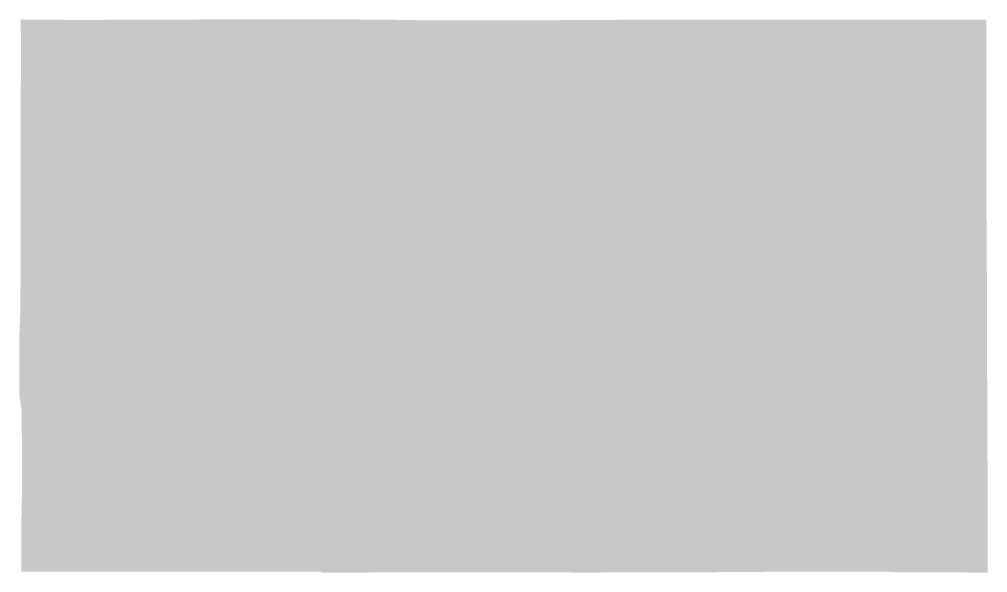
# Model space of a CAD drawing. Header units: inches. Extents: x -109.06 to -102.04, y 36.99 to 41.
import ezdxf

# ---------------------------------------------------------------- set-up
doc = ezdxf.new("R2010")
doc.units = ezdxf.units.IN
doc.header["$MEASUREMENT"] = 0

msp = doc.modelspace()

# ---------------------------------------------------------------- hatches: boundary and pattern name
msp.add_hatch(color=256).paths.add_polyline_path([(-109.0509, 40.2226), (-109.0512, 40.4416), (-109.0478, 40.6099), (-109.05, 41.0007), (-108.526, 40.9996), (-108.0465, 41.0021), (-107.0006, 41.0034), (-106.4557, 41.0021), (-106.1952, 40.9976), (-105.7294, 40.9968), (-104.8553, 40.998), (-104.676, 41.001), (-104.5057, 41.0017), (-102.0517, 41.0024), (-102.0517, 39.8477), (-102.0454, 38.8569), (-102.0447, 38.0413), (-102.0416, 37.6892), (-102.0421, 36.993), (-102.6981, 36.9951), (-102.7521, 36.9983), (-102.8151, 36.9998), (-102.987, 36.9985), (-103.0023, 37.0001), (-103.6255, 36.9986), (-104.3388, 36.9935), (-104.6246, 36.9944), (-105.0292, 36.9927), (-105.1208, 36.9954), (-105.7079, 36.9959), (-106.8698, 36.9925), (-106.8783, 37.0001), (-109.0452, 36.999), (-109.0456, 37.3597), (-109.0416, 37.5621), (-109.0426, 38.157), (-109.0428, 38.1663), (-109.0602, 38.2782), (-109.0598, 38.7147), (-109.054, 38.8772), (-109.0512, 39.1426), (-109.0509, 40.2226)], flags=0)

doc.saveas('drawing.dxf')
